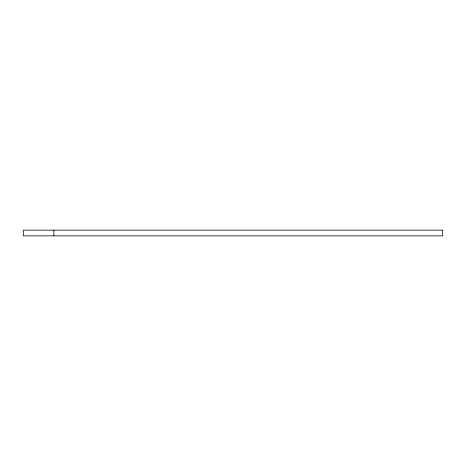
<?xml version="1.0" encoding="UTF-8"?>
<svg xmlns="http://www.w3.org/2000/svg" width="466" height="466" viewBox="0 0 466 466"><rect width="100%" height="100%" fill="white"/><g stroke="black" fill="none" stroke-linecap="round" stroke-linejoin="round"><path stroke-width="0.7" d="M53.893 230.14L53.893 235.86M442.7 230.14L23.3 230.14L23.3 235.86L442.7 235.86L442.7 230.14"/></g></svg>
